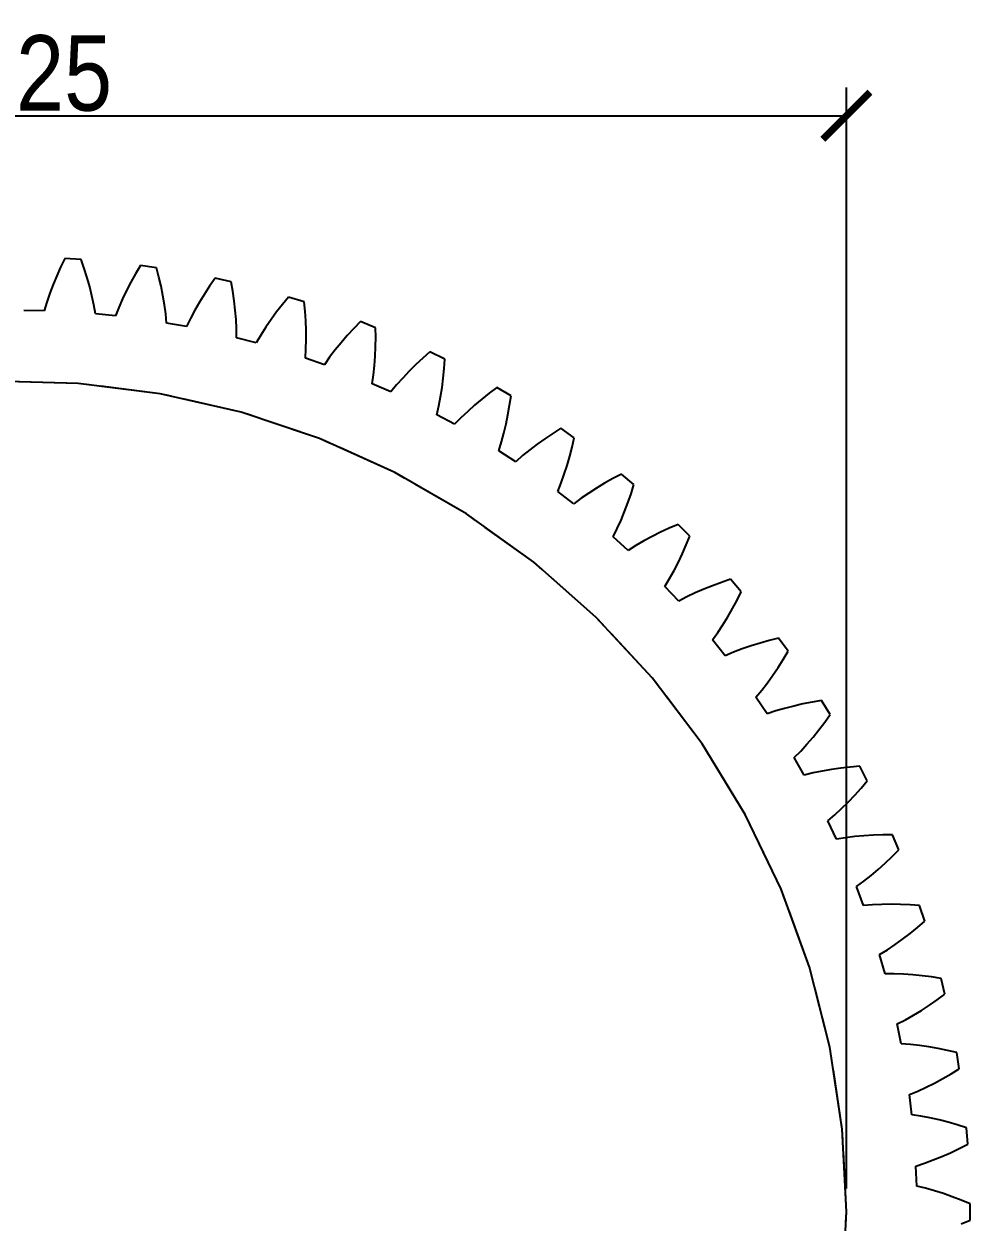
# Model space of a CAD drawing. Header units: millimetres. Extents: x -21 to 107, y -43 to 49.
# Drawn here: x 0.17 to 20.25, y -0.21 to 25.2 of the extents above; entities that cross this region are included whole.
import ezdxf

# ---------------------------------------------------------------- set-up
doc = ezdxf.new("R2010")
doc.units = ezdxf.units.MM
doc.linetypes.add('DASHED', pattern=[1.524, 1.27, -0.254])
for name, color, linetype in [('DIMS', 3, 'CONTINUOUS'), ('HIDDEN', 8, 'DASHED'), ('VISIBLE', 7, 'CONTINUOUS')]:
    doc.layers.add(name, color=color, linetype=linetype)
doc.styles.add('OpenSansCondensed-Light', font='OpenSansCondensed-Light.ttf')
doc.dimstyles.new('EZDXF', dxfattribs={"dimtxt": 0.25, "dimasz": 0.175, "dimexe": 0.375, "dimexo": 0.125, "dimgap": 0.1, "dimtad": 1, "dimlfac": 100, "dimzin": 12, "dimdsep": 46, "dimtxsty": 'OpenSansCondensed-Light', "dimblk": 'ARCHTICK', "dimcen": 2.5, "dimazin": 3, "dimtfac": 0.5, "dimtmove": 2, "dimatfit": 3})

# ---------------------------------------------------------------- blocks, each defined once
blk = doc.blocks.new('_ARCHTICK')
at = {"color": 0, "linetype": 'BYBLOCK', "const_width": 0.15}
blk.add_lwpolyline([(-0.5, -0.5), (0.5, 0.5)], dxfattribs=at)

msp = doc.modelspace()

# ---------------------------------------------------------------- linework, layer by layer
at = {"layer": 'HIDDEN'}
for points in [[(1.0335, 20.22361), (0.94496, 20.04023)], [(1.38082, 20.20287), (1.0335, 20.22361)], [(1.44691, 20.01026), (1.38082, 20.20287)], [(2.637, 20.07757), (2.53417, 19.90181)], [(2.98158, 20.0293), (2.637, 20.07757)], [(0.86211, 19.85629), (0.78522, 19.67183)], [(0.94496, 20.04023), (0.86211, 19.85629)], [(1.50728, 19.81776), (1.44691, 20.01026)], [(2.53417, 19.90181), (2.43697, 19.72503)], [(3.03215, 19.83204), (2.98158, 20.0293)], [(3.07704, 19.63536), (3.03215, 19.83204)], [(0.78522, 19.67183), (0.71464, 19.4869)], [(1.56166, 19.62546), (1.50728, 19.81776)], [(1.60974, 19.43344), (1.56166, 19.62546)], [(2.43697, 19.72503), (2.34567, 19.54726)], [(3.11597, 19.43935), (3.07704, 19.63536)], [(4.10736, 19.63755), (3.99642, 19.46906)], [(4.22383, 19.80459), (4.10736, 19.63755)], [(4.56349, 19.72909), (4.22383, 19.80459)], [(4.59823, 19.52845), (4.56349, 19.72909)], [(0.71464, 19.4869), (0.65081, 19.30153)], [(1.65105, 19.2418), (1.60974, 19.43344)], [(2.26062, 19.36852), (2.18226, 19.18881)], [(2.34567, 19.54726), (2.26062, 19.36852)], [(3.14864, 19.24412), (3.11597, 19.43935)], [(3.99642, 19.46906), (3.89129, 19.29911)], [(4.62734, 19.32882), (4.59823, 19.52845)], [(4.65058, 19.13034), (4.62734, 19.32882)], [(5.78396, 19.4064), (5.65459, 19.24914)], [(6.11654, 19.30416), (5.78396, 19.4064)], [(0.59437, 19.11576), (0.16608, 19.12428)], [(0.65081, 19.30153), (0.59437, 19.11576)], [(1.68498, 19.05063), (1.65105, 19.2418)], [(2.18226, 19.18881), (2.11124, 19.00811)], [(3.17459, 19.04979), (3.14864, 19.24412)], [(3.7923, 19.12769), (3.69992, 18.95477)], [(3.89129, 19.29911), (3.7923, 19.12769)], [(4.66763, 18.93312), (4.65058, 19.13034)], [(5.53061, 19.09), (5.41231, 18.92894)], [(5.65459, 19.24914), (5.53061, 19.09)], [(6.13523, 19.10138), (6.11654, 19.30416)], [(6.14839, 18.90008), (6.13523, 19.10138)], [(2.11124, 19.00811), (1.68498, 19.05063)], [(3.19323, 18.85654), (3.17459, 19.04979)], [(3.61477, 18.78028), (3.19323, 18.85654)], [(3.69992, 18.95477), (3.61477, 18.78028)], [(4.67807, 18.73735), (4.66763, 18.93312)], [(5.41231, 18.92894), (5.30001, 18.76592)], [(6.15579, 18.70037), (6.14839, 18.90008)], [(7.30751, 18.88552), (7.16606, 18.73904)], [(7.63092, 18.75717), (7.30751, 18.88552)], [(4.68129, 18.54322), (4.67807, 18.73735)], [(5.19418, 18.60089), (5.09544, 18.43372)], [(5.30001, 18.76592), (5.19418, 18.60089)], [(6.15712, 18.50243), (6.15579, 18.70037)], [(7.02983, 18.59024), (6.8991, 18.43909)], [(7.16606, 18.73904), (7.02983, 18.59024)], [(7.63057, 18.35184), (7.63344, 18.55356)], [(7.63344, 18.55356), (7.63092, 18.75717)], [(5.09544, 18.43372), (4.68129, 18.54322)], [(6.13975, 18.11268), (6.15196, 18.30645)], [(6.15196, 18.30645), (6.15712, 18.50243)], [(6.8991, 18.43909), (6.77421, 18.28551)], [(7.62208, 18.15218), (7.63057, 18.35184)], [(6.54389, 17.97062), (6.13975, 18.11268)], [(6.65561, 18.12941), (6.54389, 17.97062)], [(6.77421, 18.28551), (6.65561, 18.12941)], [(7.60768, 17.95476), (7.62208, 18.15218)], [(8.63223, 18.11046), (8.48461, 17.97295)], [(8.78487, 18.24523), (8.63223, 18.11046)], [(9.09706, 18.0916), (8.78487, 18.24523)], [(9.0834, 17.88843), (9.09706, 18.0916)], [(7.58697, 17.7598), (7.60768, 17.95476)], [(8.34228, 17.83267), (8.20559, 17.6895)], [(8.48461, 17.97295), (8.34228, 17.83267)], [(9.06451, 17.68758), (9.0834, 17.88843)], [(17.625, 0), (17.53742, 1.75488), (17.27554, 3.49233), (16.84197, 5.19506), (16.24102, 6.84616), (15.47866, 8.42923), (14.56246, 9.92852), (13.50153, 11.32913), (12.30642, 12.61715), (10.98901, 13.77978), (9.56238, 14.80546), (8.04071, 15.68399), (6.43914, 16.40665), (4.77356, 16.96625), (3.06055, 17.35724), (1.31712, 17.57572), (-0.4394, 17.61952)], [(7.5594, 17.56762), (7.58697, 17.7598)], [(7.95097, 17.3939), (7.5594, 17.56762)], [(8.07495, 17.54331), (7.95097, 17.3939)], [(8.20559, 17.6895), (8.07495, 17.54331)], [(9.04018, 17.48922), (9.06451, 17.68758)], [(8.974, 17.10087), (9.01014, 17.29357)], [(9.01014, 17.29357), (9.04018, 17.48922)], [(10.04382, 17.36737), (9.88574, 17.24203)], [(10.20669, 17.4896), (10.04382, 17.36737)], [(10.50568, 17.31165), (10.20669, 17.4896)], [(10.47592, 17.1102), (10.50568, 17.31165)], [(8.93125, 16.91149), (8.974, 17.10087)], [(9.73272, 17.1135), (9.58508, 16.98164)], [(9.88574, 17.24203), (9.73272, 17.1135)], [(10.44113, 16.91149), (10.47592, 17.1102)], [(9.30779, 16.70721), (8.93125, 16.91149)], [(9.44324, 16.8463), (9.30779, 16.70721)], [(9.58508, 16.98164), (9.44324, 16.8463)], [(10.40112, 16.71569), (10.44113, 16.91149)], [(10.3043, 16.33383), (10.35563, 16.52304)], [(10.35563, 16.52304), (10.40112, 16.71569)], [(11.56397, 16.62339), (11.39191, 16.51449)], [(11.84789, 16.42224), (11.56397, 16.62339)], [(10.24664, 16.14844), (10.3043, 16.33383)], [(11.06162, 16.28613), (10.90398, 16.16643)], [(11.22437, 16.40211), (11.06162, 16.28613)], [(11.39191, 16.51449), (11.22437, 16.40211)], [(11.80221, 16.2238), (11.84789, 16.42224)], [(10.60575, 15.91489), (10.24664, 16.14844)], [(10.75183, 16.04278), (10.60575, 15.91489)], [(10.90398, 16.16643), (10.75183, 16.04278)], [(11.69631, 15.83648), (11.75175, 16.02848)], [(11.75175, 16.02848), (11.80221, 16.2238)], [(11.63565, 15.64805), (11.69631, 15.83648)], [(11.56945, 15.46352), (11.63565, 15.64805)], [(12.66797, 15.5572), (12.49204, 15.45848)], [(12.84815, 15.65208), (12.66797, 15.5572)], [(13.11518, 15.42901), (12.84815, 15.65208)], [(11.49724, 15.28329), (11.56945, 15.46352)], [(11.83667, 15.02195), (11.49724, 15.28329)], [(12.15393, 15.249), (11.99245, 15.13783)], [(12.32059, 15.3558), (12.15393, 15.249)], [(12.49204, 15.45848), (12.32059, 15.3558)], [(13.05389, 15.23483), (13.11518, 15.42901)], [(11.99245, 15.13783), (11.83667, 15.02195)], [(12.91754, 14.85714), (12.98806, 15.04413)], [(12.98806, 15.04413), (13.05389, 15.23483)], [(12.84211, 14.67413), (12.91754, 14.85714)], [(12.67516, 14.32152), (12.76146, 14.49544)], [(12.76146, 14.49544), (12.84211, 14.67413)], [(13.86395, 14.50154), (13.68073, 14.41712)], [(14.0511, 14.58181), (13.86395, 14.50154)], [(14.29956, 14.33824), (14.0511, 14.58181)], [(12.99275, 14.03404), (12.67516, 14.32152)], [(13.32705, 14.23516), (13.15724, 14.13717)], [(13.50167, 14.32839), (13.32705, 14.23516)], [(13.68073, 14.41712), (13.50167, 14.32839)], [(14.22303, 14.14953), (14.29956, 14.33824)], [(13.15724, 14.13717), (12.99275, 14.03404)], [(14.14226, 13.96467), (14.22303, 14.14953)], [(13.96738, 13.60744), (14.05711, 13.78388)], [(14.05711, 13.78388), (14.14226, 13.96467)], [(13.87278, 13.43572), (13.96738, 13.60744)], [(13.77294, 13.2692), (13.87278, 13.43572)], [(14.06668, 12.9574), (13.77294, 13.2692)], [(14.78292, 13.28461), (14.59738, 13.21038)], [(14.97227, 13.35421), (14.78292, 13.28461)], [(15.1652, 13.41935), (14.97227, 13.35421)], [(15.39353, 13.15681), (15.1652, 13.41935)], [(14.23885, 13.04714), (14.06668, 12.9574)], [(14.4159, 13.13133), (14.23885, 13.04714)], [(14.59738, 13.21038), (14.4159, 13.13133)], [(15.20705, 12.79692), (15.30225, 12.97478)], [(15.30225, 12.97478), (15.39353, 13.15681)], [(15.10781, 12.62346), (15.20705, 12.79692)], [(14.8964, 12.29105), (15.00434, 12.45471)], [(15.00434, 12.45471), (15.10781, 12.62346)], [(14.78364, 12.133), (14.8964, 12.29105)], [(15.05168, 11.79884), (14.78364, 12.133)], [(15.6008, 12.00886), (15.41362, 11.94447)], [(15.79166, 12.06811), (15.6008, 12.00886)], [(15.98594, 12.12244), (15.79166, 12.06811)], [(16.18344, 12.17206), (15.98594, 12.12244)], [(16.39018, 11.8922), (16.18344, 12.17206)], [(15.23043, 11.87462), (15.05168, 11.79884)], [(15.41362, 11.94447), (15.23043, 11.87462)], [(16.1757, 11.54826), (16.28473, 11.718)], [(16.28473, 11.718), (16.39018, 11.8922)], [(16.06298, 11.38324), (16.1757, 11.54826)], [(15.82584, 11.06867), (15.94643, 11.22324)], [(15.94643, 11.22324), (16.06298, 11.38324)], [(15.70088, 10.92008), (15.82584, 11.06867)], [(15.94152, 10.56568), (15.70088, 10.92008)], [(16.31388, 10.6821), (16.12573, 10.62702)], [(16.50559, 10.73141), (16.31388, 10.6821)], [(16.70055, 10.77531), (16.50559, 10.73141)], [(16.89853, 10.81404), (16.70055, 10.77531)], [(17.09935, 10.8478), (16.89853, 10.81404)], [(17.28321, 10.5524), (17.09935, 10.8478)], [(16.12573, 10.62702), (15.94152, 10.56568)], [(17.16425, 10.38713), (17.28321, 10.5524)], [(16.91661, 10.07105), (17.04208, 10.2266)], [(17.04208, 10.2266), (17.16425, 10.38713)], [(16.65522, 9.77632), (16.78771, 9.92082)], [(16.78771, 9.92082), (16.91661, 10.07105)], [(16.51884, 9.63812), (16.65522, 9.77632)], [(16.73057, 9.26572), (16.51884, 9.63812)], [(17.50386, 9.41438), (17.30602, 9.38612)], [(17.70429, 9.43726), (17.50386, 9.41438)], [(17.90715, 9.45496), (17.70429, 9.43726)], [(18.06696, 9.14589), (17.90715, 9.45496)], [(16.91907, 9.31223), (16.73057, 9.26572)], [(17.11101, 9.35219), (16.91907, 9.31223)], [(17.30602, 9.38612), (17.11101, 9.35219)], [(17.80071, 8.84027), (17.93525, 8.99059)], [(17.93525, 8.99059), (18.06696, 9.14589)], [(17.52286, 8.55567), (17.66328, 8.69519)], [(17.66328, 8.69519), (17.80071, 8.84027)], [(17.23238, 8.29523), (17.3793, 8.42215)], [(17.3793, 8.42215), (17.52286, 8.55567)], [(17.41385, 7.90719), (17.23238, 8.29523)], [(17.60545, 7.93857), (17.41385, 7.90719)], [(17.79995, 7.96315), (17.60545, 7.93857)], [(17.99705, 7.98148), (17.79995, 7.96315)], [(18.1965, 7.99394), (17.99705, 7.98148)], [(18.39812, 8.00082), (18.1965, 7.99394)], [(18.60175, 8.00235), (18.39812, 8.00082)], [(18.73649, 7.68156), (18.60175, 8.00235)], [(18.59286, 7.53722), (18.73649, 7.68156)], [(18.29828, 7.26435), (18.4468, 7.39806)], [(18.4468, 7.39806), (18.59286, 7.53722)], [(17.9935, 7.01474), (18.14721, 7.13643)], [(18.14721, 7.13643), (18.29828, 7.26435)], [(17.83696, 6.89989), (17.9935, 7.01474)], [(17.98703, 6.49866), (17.83696, 6.89989)], [(18.18051, 6.51472), (17.98703, 6.49866)], [(18.37636, 6.52377), (18.18051, 6.51472)], [(18.57428, 6.52638), (18.37636, 6.52377)], [(18.7741, 6.52295), (18.57428, 6.52638)], [(18.97563, 6.51379), (18.7741, 6.52295)], [(19.17873, 6.49914), (18.97563, 6.51379)], [(19.28757, 6.16866), (19.17873, 6.49914)], [(19.13291, 6.03618), (19.28757, 6.16866)], [(18.81759, 5.78758), (18.97626, 5.90907)], [(18.97626, 5.90907), (19.13291, 6.03618)], [(18.49394, 5.56298), (18.65684, 5.67207)], [(18.65684, 5.67207), (18.81759, 5.78758)], [(18.32877, 5.46093), (18.49394, 5.56298)], [(18.44648, 5.04904), (18.32877, 5.46093)], [(18.64064, 5.04968), (18.44648, 5.04904)], [(18.83658, 5.04314), (18.64064, 5.04968)], [(19.03409, 5.03002), (18.83658, 5.04314)], [(19.233, 5.01073), (19.03409, 5.03002)], [(19.43316, 4.98559), (19.233, 5.01073)], [(19.63446, 4.95484), (19.43316, 4.98559)], [(19.7167, 4.61676), (19.63446, 4.95484)], [(19.55201, 4.49699), (19.7167, 4.61676)], [(19.21792, 4.27423), (19.38575, 4.38272)], [(19.38575, 4.38272), (19.55201, 4.49699)], [(18.7047, 3.98744), (18.87746, 4.07605)], [(18.87746, 4.07605), (19.04851, 4.17185)], [(19.04851, 4.17185), (19.21792, 4.27423)], [(18.78932, 3.56751), (18.7047, 3.98744)], [(18.98291, 3.55272), (18.78932, 3.56751)], [(19.17771, 3.53063), (18.98291, 3.55272)], [(19.37356, 3.50186), (19.17771, 3.53063)], [(19.5703, 3.46682), (19.37356, 3.50186)], [(19.76784, 3.42586), (19.5703, 3.46682)], [(19.96606, 3.37922), (19.76784, 3.42586)], [(20.02117, 3.03567), (19.96606, 3.37922)], [(19.49676, 2.73385), (19.67268, 2.82867)], [(19.67268, 2.82867), (19.84749, 2.92936)], [(19.84749, 2.92936), (20.02117, 3.03567)], [(18.96238, 2.48875), (19.14163, 2.56335)], [(19.14163, 2.56335), (19.31975, 2.64526)], [(19.31975, 2.64526), (19.49676, 2.73385)], [(19.01336, 2.06341), (18.96238, 2.48875)], [(19.20517, 2.03329), (19.01336, 2.06341)], [(19.3976, 1.9958), (19.20517, 2.03329)], [(19.59054, 1.95155), (19.3976, 1.9958)], [(19.78388, 1.901), (19.59054, 1.95155)], [(19.97753, 1.84447), (19.78388, 1.901)], [(20.17142, 1.78223), (19.97753, 1.84447)], [(20.19906, 1.43538), (20.17142, 1.78223)], [(19.83523, 1.25673), (20.01748, 1.34322)], [(20.01748, 1.34322), (20.19906, 1.43538)], [(19.10017, 0.97432), (19.28478, 1.03444)], [(19.28478, 1.03444), (19.46884, 1.10194)], [(19.46884, 1.10194), (19.65233, 1.17619)], [(19.65233, 1.17619), (19.83523, 1.25673)], [(19.1172, 0.54628), (19.10017, 0.97432)], [(19.306, 0.50101), (19.1172, 0.54628)], [(19.49485, 0.44835), (19.306, 0.50101)], [(19.68366, 0.38891), (19.49485, 0.44835)], [(19.87237, 0.32316), (19.68366, 0.38891)], [(20.06092, 0.25142), (19.87237, 0.32316)], [(20.24925, 0.17397), (20.06092, 0.25142)], [(20.24925, -0.17397), (20.24925, 0.17397)], [(17.53742, -1.75488), (17.625, 0)], [(20.06092, -0.25142), (20.24925, -0.17397)]]:
    msp.add_lwpolyline(points, dxfattribs=at)
at = {"layer": 'VISIBLE'}
for points in [[(1.0335, 20.22361), (0.94496, 20.04023)], [(1.38082, 20.20287), (1.0335, 20.22361)], [(1.44691, 20.01026), (1.38082, 20.20287)], [(2.637, 20.07757), (2.53417, 19.90181)], [(2.98158, 20.0293), (2.637, 20.07757)], [(0.86211, 19.85629), (0.78522, 19.67183)], [(0.94496, 20.04023), (0.86211, 19.85629)], [(1.50728, 19.81776), (1.44691, 20.01026)], [(2.53417, 19.90181), (2.43697, 19.72503)], [(3.03215, 19.83204), (2.98158, 20.0293)], [(3.07704, 19.63536), (3.03215, 19.83204)], [(0.78522, 19.67183), (0.71464, 19.4869)], [(1.56166, 19.62546), (1.50728, 19.81776)], [(1.60974, 19.43344), (1.56166, 19.62546)], [(2.43697, 19.72503), (2.34567, 19.54726)], [(3.11597, 19.43935), (3.07704, 19.63536)], [(4.10736, 19.63755), (3.99642, 19.46906)], [(4.22383, 19.80459), (4.10736, 19.63755)], [(4.56349, 19.72909), (4.22383, 19.80459)], [(4.59823, 19.52845), (4.56349, 19.72909)], [(0.71464, 19.4869), (0.65081, 19.30153)], [(1.65105, 19.2418), (1.60974, 19.43344)], [(2.26062, 19.36852), (2.18226, 19.18881)], [(2.34567, 19.54726), (2.26062, 19.36852)], [(3.14864, 19.24412), (3.11597, 19.43935)], [(3.99642, 19.46906), (3.89129, 19.29911)], [(4.62734, 19.32882), (4.59823, 19.52845)], [(4.65058, 19.13034), (4.62734, 19.32882)], [(5.78396, 19.4064), (5.65459, 19.24914)], [(6.11654, 19.30416), (5.78396, 19.4064)], [(0.59437, 19.11576), (0.16608, 19.12428)], [(0.65081, 19.30153), (0.59437, 19.11576)], [(1.68498, 19.05063), (1.65105, 19.2418)], [(2.18226, 19.18881), (2.11124, 19.00811)], [(3.17459, 19.04979), (3.14864, 19.24412)], [(3.7923, 19.12769), (3.69992, 18.95477)], [(3.89129, 19.29911), (3.7923, 19.12769)], [(4.66763, 18.93312), (4.65058, 19.13034)], [(5.53061, 19.09), (5.41231, 18.92894)], [(5.65459, 19.24914), (5.53061, 19.09)], [(6.13523, 19.10138), (6.11654, 19.30416)], [(6.14839, 18.90008), (6.13523, 19.10138)], [(2.11124, 19.00811), (1.68498, 19.05063)], [(3.19323, 18.85654), (3.17459, 19.04979)], [(3.61477, 18.78028), (3.19323, 18.85654)], [(3.69992, 18.95477), (3.61477, 18.78028)], [(4.67807, 18.73735), (4.66763, 18.93312)], [(5.41231, 18.92894), (5.30001, 18.76592)], [(6.15579, 18.70037), (6.14839, 18.90008)], [(7.30751, 18.88552), (7.16606, 18.73904)], [(7.63092, 18.75717), (7.30751, 18.88552)], [(4.68129, 18.54322), (4.67807, 18.73735)], [(5.19418, 18.60089), (5.09544, 18.43372)], [(5.30001, 18.76592), (5.19418, 18.60089)], [(6.15712, 18.50243), (6.15579, 18.70037)], [(7.02983, 18.59024), (6.8991, 18.43909)], [(7.16606, 18.73904), (7.02983, 18.59024)], [(7.63057, 18.35184), (7.63344, 18.55356)], [(7.63344, 18.55356), (7.63092, 18.75717)], [(5.09544, 18.43372), (4.68129, 18.54322)], [(6.13975, 18.11268), (6.15196, 18.30645)], [(6.15196, 18.30645), (6.15712, 18.50243)], [(6.8991, 18.43909), (6.77421, 18.28551)], [(7.62208, 18.15218), (7.63057, 18.35184)], [(6.54389, 17.97062), (6.13975, 18.11268)], [(6.65561, 18.12941), (6.54389, 17.97062)], [(6.77421, 18.28551), (6.65561, 18.12941)], [(7.60768, 17.95476), (7.62208, 18.15218)], [(8.63223, 18.11046), (8.48461, 17.97295)], [(8.78487, 18.24523), (8.63223, 18.11046)], [(9.09706, 18.0916), (8.78487, 18.24523)], [(9.0834, 17.88843), (9.09706, 18.0916)], [(7.58697, 17.7598), (7.60768, 17.95476)], [(8.34228, 17.83267), (8.20559, 17.6895)], [(8.48461, 17.97295), (8.34228, 17.83267)], [(9.06451, 17.68758), (9.0834, 17.88843)], [(17.625, 0), (17.53742, 1.75488), (17.27554, 3.49233), (16.84197, 5.19506), (16.24102, 6.84616), (15.47866, 8.42923), (14.56246, 9.92852), (13.50153, 11.32913), (12.30642, 12.61715), (10.98901, 13.77978), (9.56238, 14.80546), (8.04071, 15.68399), (6.43914, 16.40665), (4.77356, 16.96625), (3.06055, 17.35724), (1.31712, 17.57572), (-0.4394, 17.61952)], [(7.5594, 17.56762), (7.58697, 17.7598)], [(7.95097, 17.3939), (7.5594, 17.56762)], [(8.07495, 17.54331), (7.95097, 17.3939)], [(8.20559, 17.6895), (8.07495, 17.54331)], [(9.04018, 17.48922), (9.06451, 17.68758)], [(8.974, 17.10087), (9.01014, 17.29357)], [(9.01014, 17.29357), (9.04018, 17.48922)], [(10.04382, 17.36737), (9.88574, 17.24203)], [(10.20669, 17.4896), (10.04382, 17.36737)], [(10.50568, 17.31165), (10.20669, 17.4896)], [(10.47592, 17.1102), (10.50568, 17.31165)], [(8.93125, 16.91149), (8.974, 17.10087)], [(9.73272, 17.1135), (9.58508, 16.98164)], [(9.88574, 17.24203), (9.73272, 17.1135)], [(10.44113, 16.91149), (10.47592, 17.1102)], [(9.30779, 16.70721), (8.93125, 16.91149)], [(9.44324, 16.8463), (9.30779, 16.70721)], [(9.58508, 16.98164), (9.44324, 16.8463)], [(10.40112, 16.71569), (10.44113, 16.91149)], [(10.3043, 16.33383), (10.35563, 16.52304)], [(10.35563, 16.52304), (10.40112, 16.71569)], [(11.56397, 16.62339), (11.39191, 16.51449)], [(11.84789, 16.42224), (11.56397, 16.62339)], [(10.24664, 16.14844), (10.3043, 16.33383)], [(11.06162, 16.28613), (10.90398, 16.16643)], [(11.22437, 16.40211), (11.06162, 16.28613)], [(11.39191, 16.51449), (11.22437, 16.40211)], [(11.80221, 16.2238), (11.84789, 16.42224)], [(10.60575, 15.91489), (10.24664, 16.14844)], [(10.75183, 16.04278), (10.60575, 15.91489)], [(10.90398, 16.16643), (10.75183, 16.04278)], [(11.69631, 15.83648), (11.75175, 16.02848)], [(11.75175, 16.02848), (11.80221, 16.2238)], [(11.63565, 15.64805), (11.69631, 15.83648)], [(11.56945, 15.46352), (11.63565, 15.64805)], [(12.66797, 15.5572), (12.49204, 15.45848)], [(12.84815, 15.65208), (12.66797, 15.5572)], [(13.11518, 15.42901), (12.84815, 15.65208)], [(11.49724, 15.28329), (11.56945, 15.46352)], [(11.83667, 15.02195), (11.49724, 15.28329)], [(12.15393, 15.249), (11.99245, 15.13783)], [(12.32059, 15.3558), (12.15393, 15.249)], [(12.49204, 15.45848), (12.32059, 15.3558)], [(13.05389, 15.23483), (13.11518, 15.42901)], [(11.99245, 15.13783), (11.83667, 15.02195)], [(12.91754, 14.85714), (12.98806, 15.04413)], [(12.98806, 15.04413), (13.05389, 15.23483)], [(12.84211, 14.67413), (12.91754, 14.85714)], [(12.67516, 14.32152), (12.76146, 14.49544)], [(12.76146, 14.49544), (12.84211, 14.67413)], [(13.86395, 14.50154), (13.68073, 14.41712)], [(14.0511, 14.58181), (13.86395, 14.50154)], [(14.29956, 14.33824), (14.0511, 14.58181)], [(12.99275, 14.03404), (12.67516, 14.32152)], [(13.32705, 14.23516), (13.15724, 14.13717)], [(13.50167, 14.32839), (13.32705, 14.23516)], [(13.68073, 14.41712), (13.50167, 14.32839)], [(14.22303, 14.14953), (14.29956, 14.33824)], [(13.15724, 14.13717), (12.99275, 14.03404)], [(14.14226, 13.96467), (14.22303, 14.14953)], [(13.96738, 13.60744), (14.05711, 13.78388)], [(14.05711, 13.78388), (14.14226, 13.96467)], [(13.87278, 13.43572), (13.96738, 13.60744)], [(13.77294, 13.2692), (13.87278, 13.43572)], [(14.06668, 12.9574), (13.77294, 13.2692)], [(14.78292, 13.28461), (14.59738, 13.21038)], [(14.97227, 13.35421), (14.78292, 13.28461)], [(15.1652, 13.41935), (14.97227, 13.35421)], [(15.39353, 13.15681), (15.1652, 13.41935)], [(14.23885, 13.04714), (14.06668, 12.9574)], [(14.4159, 13.13133), (14.23885, 13.04714)], [(14.59738, 13.21038), (14.4159, 13.13133)], [(15.20705, 12.79692), (15.30225, 12.97478)], [(15.30225, 12.97478), (15.39353, 13.15681)], [(15.10781, 12.62346), (15.20705, 12.79692)], [(14.8964, 12.29105), (15.00434, 12.45471)], [(15.00434, 12.45471), (15.10781, 12.62346)], [(14.78364, 12.133), (14.8964, 12.29105)], [(15.05168, 11.79884), (14.78364, 12.133)], [(15.6008, 12.00886), (15.41362, 11.94447)], [(15.79166, 12.06811), (15.6008, 12.00886)], [(15.98594, 12.12244), (15.79166, 12.06811)], [(16.18344, 12.17206), (15.98594, 12.12244)], [(16.39018, 11.8922), (16.18344, 12.17206)], [(15.23043, 11.87462), (15.05168, 11.79884)], [(15.41362, 11.94447), (15.23043, 11.87462)], [(16.1757, 11.54826), (16.28473, 11.718)], [(16.28473, 11.718), (16.39018, 11.8922)], [(16.06298, 11.38324), (16.1757, 11.54826)], [(15.82584, 11.06867), (15.94643, 11.22324)], [(15.94643, 11.22324), (16.06298, 11.38324)], [(15.70088, 10.92008), (15.82584, 11.06867)], [(15.94152, 10.56568), (15.70088, 10.92008)], [(16.31388, 10.6821), (16.12573, 10.62702)], [(16.50559, 10.73141), (16.31388, 10.6821)], [(16.70055, 10.77531), (16.50559, 10.73141)], [(16.89853, 10.81404), (16.70055, 10.77531)], [(17.09935, 10.8478), (16.89853, 10.81404)], [(17.28321, 10.5524), (17.09935, 10.8478)], [(16.12573, 10.62702), (15.94152, 10.56568)], [(17.16425, 10.38713), (17.28321, 10.5524)], [(16.91661, 10.07105), (17.04208, 10.2266)], [(17.04208, 10.2266), (17.16425, 10.38713)], [(16.65522, 9.77632), (16.78771, 9.92082)], [(16.78771, 9.92082), (16.91661, 10.07105)], [(16.51884, 9.63812), (16.65522, 9.77632)], [(16.73057, 9.26572), (16.51884, 9.63812)], [(17.50386, 9.41438), (17.30602, 9.38612)], [(17.70429, 9.43726), (17.50386, 9.41438)], [(17.90715, 9.45496), (17.70429, 9.43726)], [(18.06696, 9.14589), (17.90715, 9.45496)], [(16.91907, 9.31223), (16.73057, 9.26572)], [(17.11101, 9.35219), (16.91907, 9.31223)], [(17.30602, 9.38612), (17.11101, 9.35219)], [(17.80071, 8.84027), (17.93525, 8.99059)], [(17.93525, 8.99059), (18.06696, 9.14589)], [(17.52286, 8.55567), (17.66328, 8.69519)], [(17.66328, 8.69519), (17.80071, 8.84027)], [(17.23238, 8.29523), (17.3793, 8.42215)], [(17.3793, 8.42215), (17.52286, 8.55567)], [(17.41385, 7.90719), (17.23238, 8.29523)], [(17.60545, 7.93857), (17.41385, 7.90719)], [(17.79995, 7.96315), (17.60545, 7.93857)], [(17.99705, 7.98148), (17.79995, 7.96315)], [(18.1965, 7.99394), (17.99705, 7.98148)], [(18.39812, 8.00082), (18.1965, 7.99394)], [(18.60175, 8.00235), (18.39812, 8.00082)], [(18.73649, 7.68156), (18.60175, 8.00235)], [(18.59286, 7.53722), (18.73649, 7.68156)], [(18.29828, 7.26435), (18.4468, 7.39806)], [(18.4468, 7.39806), (18.59286, 7.53722)], [(17.9935, 7.01474), (18.14721, 7.13643)], [(18.14721, 7.13643), (18.29828, 7.26435)], [(17.83696, 6.89989), (17.9935, 7.01474)], [(17.98703, 6.49866), (17.83696, 6.89989)], [(18.18051, 6.51472), (17.98703, 6.49866)], [(18.37636, 6.52377), (18.18051, 6.51472)], [(18.57428, 6.52638), (18.37636, 6.52377)], [(18.7741, 6.52295), (18.57428, 6.52638)], [(18.97563, 6.51379), (18.7741, 6.52295)], [(19.17873, 6.49914), (18.97563, 6.51379)], [(19.28757, 6.16866), (19.17873, 6.49914)], [(19.13291, 6.03618), (19.28757, 6.16866)], [(18.81759, 5.78758), (18.97626, 5.90907)], [(18.97626, 5.90907), (19.13291, 6.03618)], [(18.49394, 5.56298), (18.65684, 5.67207)], [(18.65684, 5.67207), (18.81759, 5.78758)], [(18.32877, 5.46093), (18.49394, 5.56298)], [(18.44648, 5.04904), (18.32877, 5.46093)], [(18.64064, 5.04968), (18.44648, 5.04904)], [(18.83658, 5.04314), (18.64064, 5.04968)], [(19.03409, 5.03002), (18.83658, 5.04314)], [(19.233, 5.01073), (19.03409, 5.03002)], [(19.43316, 4.98559), (19.233, 5.01073)], [(19.63446, 4.95484), (19.43316, 4.98559)], [(19.7167, 4.61676), (19.63446, 4.95484)], [(19.55201, 4.49699), (19.7167, 4.61676)], [(19.21792, 4.27423), (19.38575, 4.38272)], [(19.38575, 4.38272), (19.55201, 4.49699)], [(18.7047, 3.98744), (18.87746, 4.07605)], [(18.87746, 4.07605), (19.04851, 4.17185)], [(19.04851, 4.17185), (19.21792, 4.27423)], [(18.78932, 3.56751), (18.7047, 3.98744)], [(18.98291, 3.55272), (18.78932, 3.56751)], [(19.17771, 3.53063), (18.98291, 3.55272)], [(19.37356, 3.50186), (19.17771, 3.53063)], [(19.5703, 3.46682), (19.37356, 3.50186)], [(19.76784, 3.42586), (19.5703, 3.46682)], [(19.96606, 3.37922), (19.76784, 3.42586)], [(20.02117, 3.03567), (19.96606, 3.37922)], [(19.49676, 2.73385), (19.67268, 2.82867)], [(19.67268, 2.82867), (19.84749, 2.92936)], [(19.84749, 2.92936), (20.02117, 3.03567)], [(18.96238, 2.48875), (19.14163, 2.56335)], [(19.14163, 2.56335), (19.31975, 2.64526)], [(19.31975, 2.64526), (19.49676, 2.73385)], [(19.01336, 2.06341), (18.96238, 2.48875)], [(19.20517, 2.03329), (19.01336, 2.06341)], [(19.3976, 1.9958), (19.20517, 2.03329)], [(19.59054, 1.95155), (19.3976, 1.9958)], [(19.78388, 1.901), (19.59054, 1.95155)], [(19.97753, 1.84447), (19.78388, 1.901)], [(20.17142, 1.78223), (19.97753, 1.84447)], [(20.19906, 1.43538), (20.17142, 1.78223)], [(19.83523, 1.25673), (20.01748, 1.34322)], [(20.01748, 1.34322), (20.19906, 1.43538)], [(19.10017, 0.97432), (19.28478, 1.03444)], [(19.28478, 1.03444), (19.46884, 1.10194)], [(19.46884, 1.10194), (19.65233, 1.17619)], [(19.65233, 1.17619), (19.83523, 1.25673)], [(19.1172, 0.54628), (19.10017, 0.97432)], [(19.306, 0.50101), (19.1172, 0.54628)], [(19.49485, 0.44835), (19.306, 0.50101)], [(19.68366, 0.38891), (19.49485, 0.44835)], [(19.87237, 0.32316), (19.68366, 0.38891)], [(20.06092, 0.25142), (19.87237, 0.32316)], [(20.24925, 0.17397), (20.06092, 0.25142)], [(20.24925, -0.17397), (20.24925, 0.17397)], [(17.53742, -1.75488), (17.625, 0)], [(20.06092, -0.25142), (20.24925, -0.17397)]]:
    msp.add_lwpolyline(points, dxfattribs=at)

# ---------------------------------------------------------------- dimensions: what is measured, and where the dimension line sits
at = {"layer": 'DIMS'}
msp.add_linear_dim(base=(-17.625, 23.25), p1=(-17.625, 0), p2=(17.625, 0), dimstyle='EZDXF', override={"dimtxt": 1.6, "dimasz": 1, "dimexe": 0.6, "dimexo": 0.5, "dimdec": 2}, dxfattribs=at).render()

doc.saveas('drawing.dxf')
